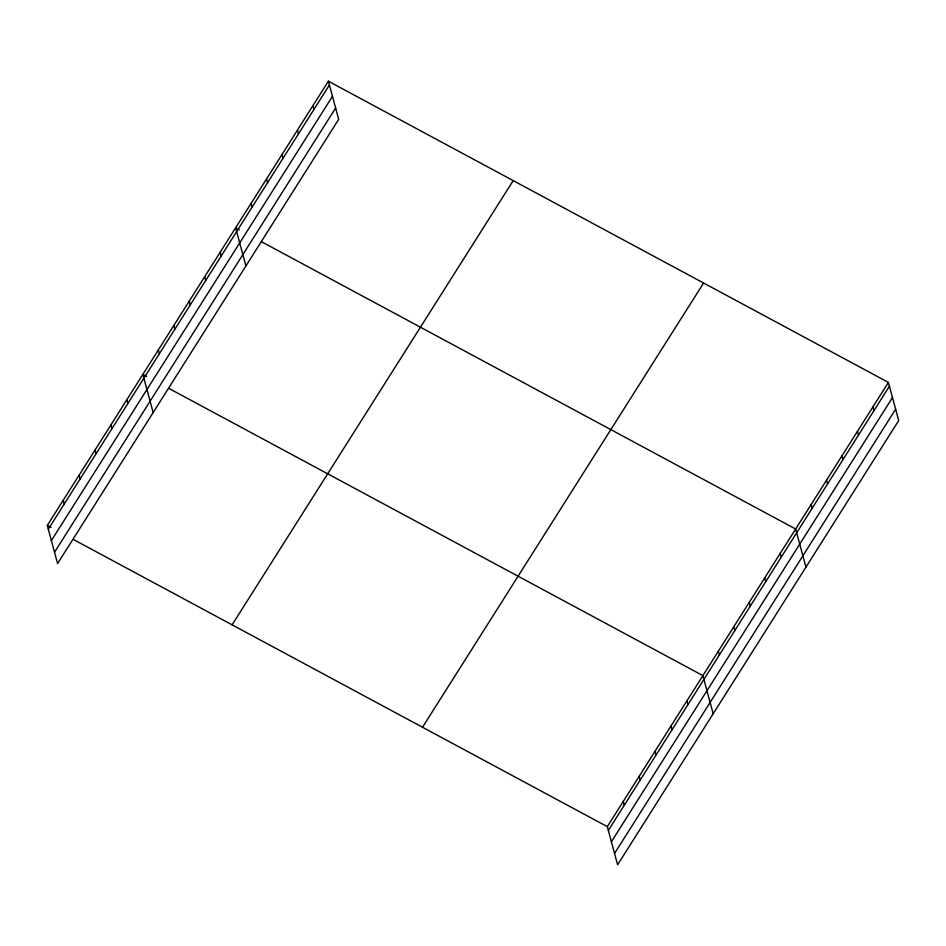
<?xml version="1.0" encoding="UTF-8"?>
<svg xmlns="http://www.w3.org/2000/svg" width="946" height="946" viewBox="0 0 946 946"><rect width="100%" height="100%" fill="white"/><g stroke="black" fill="none" stroke-linecap="round" stroke-linejoin="round"><path stroke-width="1.42" d="M328.392 81.214L338.68 119.35L57.588 563.58L47.3 525.444L328.392 81.214L888.412 382.421L898.7 420.556L617.608 864.786L607.32 826.65L73.705 539.646M48.317 529.216L329.409 84.986M51.38 540.556L332.472 96.326M54.525 552.239L335.629 108.01M232.101 624.845L513.205 180.615M422.507 727.249L703.599 283.02M607.32 826.65L888.412 382.421M608.337 830.422L889.429 386.193M611.388 841.763L892.492 397.533M614.545 853.446L895.637 409.216M239.409 229.831L235.637 227.809L245.925 265.944M262.03 242.01L795.645 529.015L805.945 567.151M146.642 376.437L142.87 374.403L153.157 412.539M169.275 388.605L702.89 675.61L713.178 713.745M47.3 525.444L51.072 527.478M872.945 406.851L873.962 410.623M857.49 431.281L858.507 435.054M842.035 455.724L843.052 459.496M826.568 480.154L827.584 483.926M811.112 504.585L812.129 508.357M780.19 553.445L781.207 557.218M764.735 577.888L765.752 581.66M749.267 602.318L750.284 606.09M733.812 626.749L734.829 630.521M718.345 651.179L719.362 654.951M686.962 700.785L687.979 704.557M671.033 725.96L672.05 729.733M655.105 751.136L656.122 754.908M639.177 776.311L640.194 780.083M623.248 801.475L624.265 805.247M312.937 105.645L313.954 109.417M297.47 130.075L298.487 133.847M282.014 154.505L283.031 158.278M266.559 178.948L267.576 182.72M251.092 203.378L252.109 207.15M220.17 252.239L221.187 256.011M204.714 276.67L205.731 280.442M189.247 301.112L190.276 304.884M173.792 325.542L174.809 329.314M158.337 349.973L159.354 353.745M126.941 399.579L127.958 403.351M111.013 424.754L112.03 428.526M95.085 449.929L96.102 453.702M79.157 475.093L80.174 478.865M63.228 500.268L64.245 504.041"/></g></svg>
